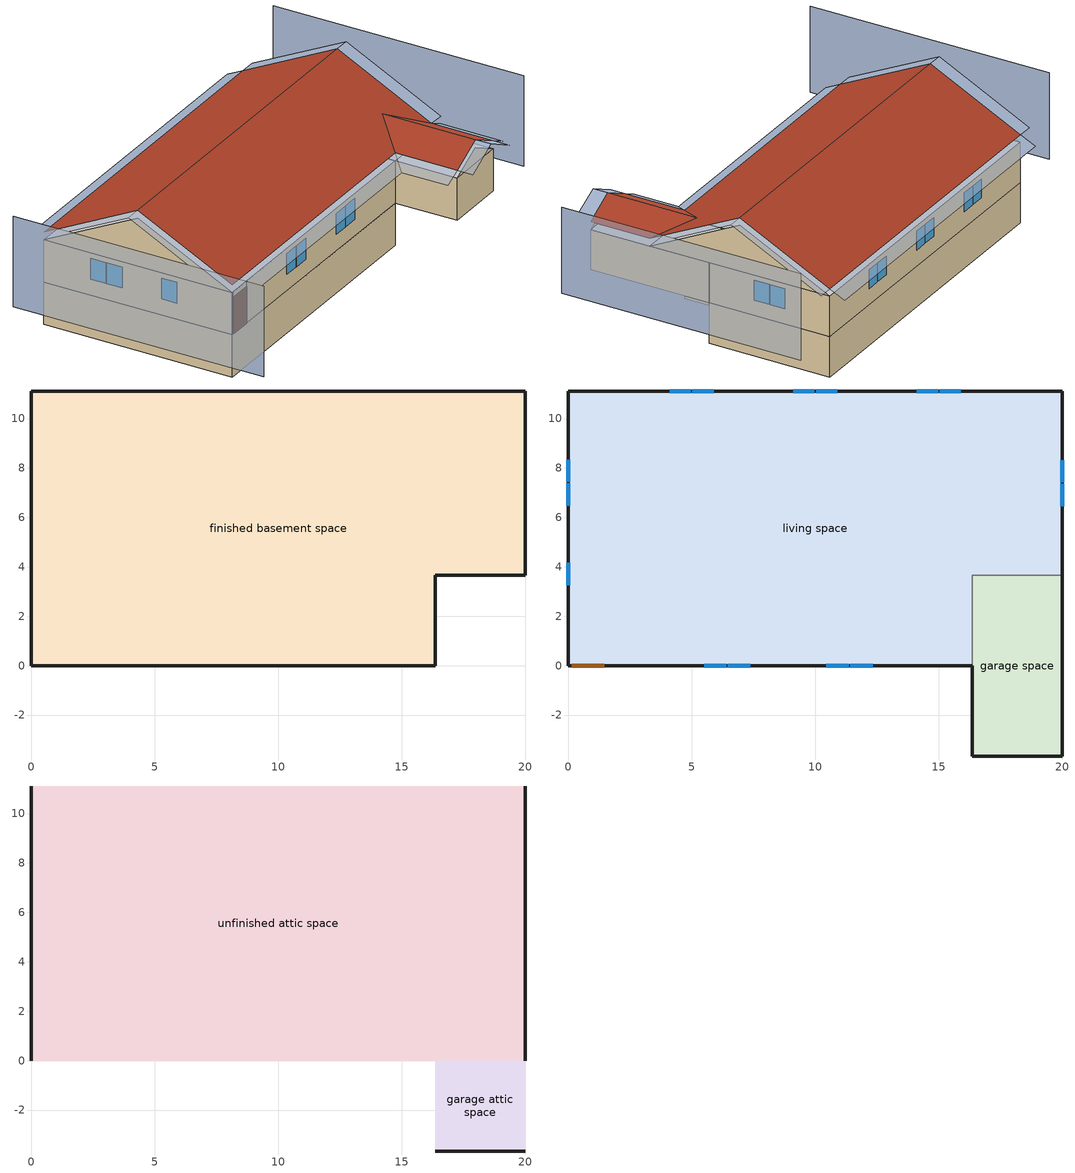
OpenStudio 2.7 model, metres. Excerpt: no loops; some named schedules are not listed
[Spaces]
finished basement space
 floor foundation (FloorFndGrndFinB): 0,0 0,11.12 20.01,11.12 20.01,3.66 16.35,3.66 16.35,0 z-2.44
 wall foundation (WallFndGrndFinB): 0,11.12 0,0 16.35,0 16.35,3.66 20.01,3.66 20.01,11.12 0,11.12 z-2.44:0
garage space
 floor foundation (FloorFndGrndUnfinSlab): 16.35,-3.66 16.35,3.66 20.01,3.66 20.01,-3.66 z0
 wall outside (WallExtUninsUnfin): 16.35,0 16.35,-3.66 20.01,-3.66 20.01,3.66 z0:2.44
 wall to living space (WallIntFinInsUnfin Reversed): 20.01,3.66 16.35,3.66 16.35,0 z0:2.44
living space
 floor to finished basement space (FloorFinUninsFin): 0,0 0,11.12 20.01,11.12 20.01,3.66 16.35,3.66 16.35,0 z0
 wall outside (WallExtInsFin): 20.01,3.66 20.01,11.12 0,11.12 0,0 0.13,0 1.48,0 16.35,0 z0:2.44
 window (WindowConstruction): 5.5,0 6.41,0 / 6.47,0 7.38,0 / 10.46,0 11.36,0 / 11.43,0 12.33,0 z0.92:2.13; 15.89,11.12 15.04,11.12 / 14.98,11.12 14.12,11.12 / 10.89,11.12 10.03,11.12 / 9.97,11.12 9.12,11.12 / 5.89,11.12 5.03,11.12 / 4.97,11.12 4.12,11.12 z0.99:2.13; 0,8.34 0,7.44 / 0,7.38 0,6.48 / 0,4.16 0,3.25 / 20.01,6.45 20.01,7.36 / 20.01,7.42 20.01,8.32 z0.93:2.13
 door (Door): 0.15,0 1.46,0 z0:2.13
unfinished attic space
 floor to garage space (FloorUnfinUninsUnfin): 20.01,3.66 20.01,0 16.35,0 16.35,3.66 z2.44
 floor to living space (FloorFinInsUnfinAttic): 20.01,11.12 20.01,3.66 16.35,3.66 16.35,0 0,0 0,11.12 z2.44
 wall outside (WallExtUninsUnfin): 0,5.56,5.22 0,11.12,2.44 0,0,2.44; 20.01,5.56,5.22 20.01,0,2.44 20.01,11.12,2.44
 roof outside (RoofUnfinInsExt): 0,5.56,5.67 20.01,5.56,5.67 20.01,11.12,2.9 0,11.12,2.9; 0,5.56,5.67 0,0,2.9 16.35,0,2.9 18.18,1.83,3.81 20.01,0,2.9 20.01,5.56,5.67
garage attic space
 floor to garage space (FloorUnfinUninsUnfin): 16.35,-3.66 16.35,0 20.01,0 20.01,-3.66 z2.44
 wall outside (WallExtUninsUnfin): 16.35,-3.66,2.44 20.01,-3.66,2.44 18.18,-3.66,3.35
 roof outside (RoofUnfinInsExt): 16.35,0,2.9 16.35,-3.66,2.9 18.18,-3.66,3.81 18.18,1.83,3.81; 20.01,0,2.9 18.18,1.83,3.81 18.18,-3.66,3.81 20.01,-3.66,2.9
shading: -3.05,11.12 -3.05,-3.66 / 23.06,-3.66 23.06,11.12 z0:5.22; -0.91,11.12,2.9 -0.91,5.56,5.67 0,5.56,5.67 0,11.12,2.9; 20.92,5.56,5.67 20.92,11.12,2.9 20.01,11.12,2.9 20.01,5.56,5.67; 20.01,12.03,2.44 0,12.03,2.44 0,11.12,2.9 20.01,11.12,2.9; -0.91,5.56,5.67 -0.91,0,2.9 0,0,2.9 0,5.56,5.67; 0,-0.91,2.44 16.35,-0.91,2.44 16.35,0,2.9 0,0,2.9; 20.92,0,2.9 20.92,5.56,5.67 20.01,5.56,5.67 20.01,0,2.9; 15.44,0,2.44 15.44,-3.66,2.44 16.35,-3.66,2.9 16.35,0,2.9; 16.35,-4.57,2.9 18.18,-4.57,3.81 18.18,-3.66,3.81 16.35,-3.66,2.9; 20.92,-3.66,2.44 20.92,0,2.44 20.01,0,2.9 20.01,-3.66,2.9; 18.18,-4.57,3.81 20.01,-4.57,2.9 20.01,-3.66,2.9 18.18,-3.66,3.81; 11.52,0 10.31,0 10.31,-0.61 11.52,-0.61 z2.29; 20.01,8.47 20.01,7.26 20.62,7.26 20.62,8.47 z2.29; 3.96,11.12 5.12,11.12 5.12,11.73 3.96,11.73 z2.29; 9.88,11.12 11.04,11.12 11.04,11.73 9.88,11.73 z2.29; 6.56,0 5.35,0 5.35,-0.61 6.56,-0.61 z2.29; 7.53,0 6.32,0 6.32,-0.61 7.53,-0.61 z2.29; 8.97,11.12 10.13,11.12 10.13,11.73 8.97,11.73 z2.29; 12.49,0 11.27,0 11.27,-0.61 12.49,-0.61 z2.29; 14.88,11.12 16.04,11.12 16.04,11.73 14.88,11.73 z2.29; 13.97,11.12 15.13,11.12 15.13,11.73 13.97,11.73 z2.29; 4.88,11.12 6.04,11.12 6.04,11.73 4.88,11.73 z2.29; 0,7.29 0,8.5 -0.61,8.5 -0.61,7.29 z2.29; 0,6.33 0,7.53 -0.61,7.53 -0.61,6.33 z2.29; 0,3.1 0,4.31 -0.61,4.31 -0.61,3.1 z2.29; 20.01,7.51 20.01,6.3 20.62,6.3 20.62,7.51 z2.29
[Site]
Denver Intl Ap_CO_USA: Latitude {deg}=39.83; Longitude {deg}=-104.65; Time Zone {hr}=-7; Elevation {m}=1650; Terrain=Suburbs
[ClimateZones]
Climate Zone Institution Name 2=Building America; Climate Zone Document Year 2=0; Climate Zone Value 2=Cold
[Site:WaterMainsTemperature]
Calculation Method=Correlation; Annual Average Outdoor Air Temperature {C}=10.8753; Maximum Difference In Monthly Average Outdoor Air Temperatures {deltaC}=23.1524
[Site:GroundTemperature:Deep]
10.8753, 10.8753, 10.8753, 10.8753, 10.8753, 10.8753, 10.8753, 10.8753, 10.8753, 10.8753, 10.8753, 10.8753
[Building]
Building 1: North Axis {deg}=270; Standards Number of Stories=2; Standards Number of Above Ground Stories=1; Standards Building Type=singlefamilydetached; Standards Number of Living Units=1
[Material] Roughness=Rough
Name | Thickness {m} | Conductivity {W/m-K} | Density {kg/m3} | Specific Heat {J/kg-K} | Thermal Absorptance | Solar Absorptance | Visible Absorptance
FloorUAAdditionalCeilingIns | 0.12827 | 0.0411113 | 16.02 | 1046.75
FloorUATrussandIns | 0.0889 | 0.0436674 | 50.7834 | 1165.1
Drywall 0.5 in. | 0.0127 | 0.160291 | 801 | 837.4 | 0.9 | 0.5 | 0.1
Asphalt Shingles, Medium | 0.009525 | 0.162714 | 1121.4 | 1465.45 | 0.91 | 0.85 | 0.85
RoofSheathing | 0.01905 | 0.115458 | 512.64 | 1214.23
RoofUARoofIns | 0.18415 | 8.02397 | 37.0049 | 1207.88
FoundationExtVertIns | 0.051816 | 0.029427 | 32.04 | 1214.23
Concrete 8.0 in.; FootingMaterial | 0.2032 | 1.31141 | 2242.8 | 837.4 | 0.9
Concrete 4.0 in. | 0.1016 | 1.31141 | 2242.8 | 837.4 | 0.9
FloorFinStudAndAirFloor | 0.1397 | 0.557395 | 67.691 | 1210.98
Wood Floor | 0.015875 | 0.115458 | 544.68 | 1214.23
Floor Covering | 0.0127 | 0.0433444 | 54.468 | 1339.84 | 0.9 | 0.9
FloorFinStudAndAirFloor 1 | 0.1397 | 0.606274 | 67.691 | 1210.98
Vinyl, Light | 0.009525 | 0.089435 | 177.822 | 1046.75 | 0.9 | 0.3 | 0.3
WallSheathing | 0.0127 | 0.115458 | 512.64 | 1214.23
WallICFInsFormOuter | 0.0508 | 0.0311319 | 68.5656 | 1214.23
WallICFConcrete | 0.1016 | 1.07238 | 2111.31 | 844.354
WallICFConcrete 1 | 0.1016 | 1.07383 | 2111.31 | 844.354
WallStudAndCavity | 0.0889 | 0.393744 | 83.0341 | 1211.67
WallStudAndCavity 1 | 0.0889 | 0.397942 | 83.0341 | 1211.67
res furniture material garage space | 0.1524 | 0.115458 | 640.8 | 1214.23 | 0.9 | 0.6 | 0.1
DoorMaterial | 0.04445 | 0.0612267 | 512.64 | 1214.23
[Construction]
FloorFinInsUnfinAttic: FloorUAAdditionalCeilingIns, FloorUATrussandIns, Drywall 0.5 in.
RoofUnfinInsExt: Asphalt Shingles, Medium, RoofSheathing, RoofUARoofIns
WallFndGrndFinB: Concrete 8.0 in., Drywall 0.5 in.
FloorFndGrndFinB; FloorFndGrndUnfinSlab: Concrete 4.0 in.
FootingConstruction: FootingMaterial
FloorFinUninsFin: Drywall 0.5 in., FloorFinStudAndAirFloor, RoofSheathing, Wood Floor, Floor Covering
FloorUnfinUninsUnfin: FloorFinStudAndAirFloor 1, RoofSheathing
WallExtInsFin: Vinyl, Light, WallSheathing, WallICFInsFormOuter, WallICFConcrete, WallICFInsFormOuter, Drywall 0.5 in.
WallIntFinInsUnfin Reversed: WallICFInsFormOuter, WallICFConcrete 1, WallICFInsFormOuter, WallSheathing
WallExtUninsUnfin: Vinyl, Light, WallSheathing, WallStudAndCavity
WallIntFinUninsFin: WallStudAndCavity 1, Drywall 0.5 in.
res furniture construction garage space; res furniture construction finished basement space; res furniture construction living space: res furniture material garage space
WindowConstruction: WindowMaterial
Door: DoorMaterial
[WindowMaterial:Shade]
CoolingShade: Solar Transmittance=0.999; Solar Reflectance=0.00099; Visible Transmittance=0.999; Visible Reflectance=0.00099; Thermal Hemispherical Emissivity=1e-005; Thermal Transmittance=0.999; Thickness {m}=0.0001; Conductivity {W/m-K}=10000; Shade to Glass Distance {m}=0.001; Top Opening Multiplier=0; Bottom Opening Multiplier=0; Left-Side Opening Multiplier=0; Right-Side Opening Multiplier=0; Airflow Permeability=0
[WindowMaterial:SimpleGlazingSystem]
WindowMaterial: U-Factor {W/m2-K}=2.10086; Solar Heat Gain Coefficient=0.21
[ThermalZone] Use Ideal Air Loads=No
Name | Thermostat
living zone | living zone temperature setpoint
garage zone; unfinished attic zone
finished basement zone | finished basement zone temperature setpoint
[Sizing:Zone] Zone Cooling Design Supply Air Temperature Input Method=SupplyAirTemperature; Zone Cooling Design Supply Air Temperature {C}=14; Zone Cooling Design Supply Air Temperature Difference {deltaC}=11.11; Zone Heating Design Supply Air Temperature Input Method=SupplyAirTemperature; Zone Heating Design Supply Air Temperature {C}=40; Zone Heating Design Supply Air Temperature Difference {deltaC}=11.11; Zone Cooling Design Supply Air Humidity Ratio {kg-H2O/kg-air}=0.0085; Zone Heating Design Supply Air Humidity Ratio {kg-H2O/kg-air}=0.008; Cooling Design Air Flow Method=DesignDay; Heating Design Air Flow Method=DesignDay; Account for Dedicated Outdoor Air System=No; Dedicated Outdoor Air System Control Strategy=NeutralSupplyAir; Dedicated Outdoor Air Low Setpoint Temperature for Design {C}=autosize; Dedicated Outdoor Air High Setpoint Temperature for Design {C}=autosize
garage zone; unfinished attic zone
[Space]
Name | Space Type | Thermal Zone | Building Unit
garage space | Space Type 1 | garage zone
living space | Space Type 2 | living zone | unit 1
unfinished attic space; garage attic space | Space Type 3 | unfinished attic zone
finished basement space | Space Type 4 | finished basement zone | unit 1
[SpaceType]
Name | Standards Space Type
Space Type 1 | garage
Space Type 2 | living
Space Type 3 | unfinished attic
Space Type 4 | finished basement
[BuildingUnit]
unit 1: Building Unit Type=Residential
[People:Definition] Number of People Calculation Method=People; Number of People {people}=1.615; Fraction Radiant=0.319734; Sensible Heat Fraction=0.573; Carbon Dioxide Generation Rate {m3/s-W}=0; Enable ASHRAE 55 Comfort Warnings=No; Mean Radiant Temperature Calculation Type=ZoneAveraged
res occupants|living space; res occupants|finished basement space
[People] Number of People Schedule=res occupants schedule; Activity Level Schedule=Schedule Ruleset 1; Multiplier=1
Name | People Definition | Space or SpaceType
res occupants|living space | res occupants|living space | living space
res occupants|finished basement space | res occupants|finished basement space | finished basement space
[Foundation:Kiva] Wall Height Above Grade {m}=0.2032; Wall Depth Below Slab {m}=0.2032
Name | Exterior Vertical Insulation Material | Exterior Vertical Insulation Depth {m} | Footing Wall Construction
Foundation Kiva 1 | FoundationExtVertIns | 2.4384
Foundation Kiva 2 |  |  | FootingConstruction
[Foundation:Kiva:Settings]
Soil Conductivity {W/m-K}=1.731; Soil Density {kg/m3}=1842.3; Soil Specific Heat {J/kg-K}=418.7; Ground Solar Absorptivity=0.9; Ground Thermal Absorptivity=0.9; Ground Surface Roughness {m}=0.03; Far-Field Width {m}=40; Deep-Ground Boundary Condition=ZeroFlux; Deep-Ground Depth {m}=40; Minimum Cell Dimension {m}=0.02; Maximum Cell Growth Coefficient=1.5; Simulation Timestep=Hourly
[SurfaceProperty:ExposedFoundationPerimeter] Exposed Perimeter Calculation Method=TotalExposedPerimeter
Name | Total Exposed Perimeter {m}
Surface 20 | 54.9333
Surface 1 | 14.6304
[InternalMass:Definition] Design Level Calculation Method=SurfaceArea
Name | Construction | Surface Area {m2}
finished basement space Partition; living space Partition | WallIntFinUninsFin | 209.032
res furniture mass garage space | res furniture construction garage space | 2.67561
res furniture mass finished basement space | res furniture construction finished basement space | 83.6127
res furniture mass living space | res furniture construction living space | 83.6127
[InternalMass] Multiplier=1
Name | Internal Mass Definition | Space or SpaceType
finished basement space Partition | finished basement space Partition | finished basement space
living space Partition | living space Partition | living space
res furniture mass garage space | res furniture mass garage space | garage space
res furniture mass finished basement space | res furniture mass finished basement space | finished basement space
res furniture mass living space | res furniture mass living space | living space
[ShadingControl]
WindowShadingControl: Shading Type=InteriorShade; Shading Device Material=CoolingShade; Shading Control Type=OnIfScheduleAllows; Schedule=Window shading schedule; Shading Control Is Scheduled=Yes
[AvailabilityManager:DifferentialThermostat]
res solar hot water useful energy: Temperature Difference On Limit {deltaC}=0; Temperature Difference Off Limit {deltaC}=0
[Coil:Heating:DX:MultiSpeed:StageData] Rated Supply Air Fan Power Per Volume Flow Rate {W/(m3/s)}=773.3; Rated Waste Heat Fraction of Power Input=0.2; Waste Heat Function of Temperature Curve=ConstantBiquadratic
Name | Gross Rated Heating Capacity {W} | Gross Rated Heating COP {W/W} | Rated Air Flow Rate {m3/s} | Heating Capacity Function of Temperature Curve | Heating Capacity Function of Flow Fraction Curve | Energy Input Ratio Function of Temperature Curve | Energy Input Ratio Function of Flow Fraction Curve | Part Load Fraction Correlation Curve
 | 7303.33 | 4.20141 | 0.544488 | HP_Heat-Cap-fT2 | HP_Heat-CAP-fFF2 | HP_Heat-EIR-fT2 | HP_Heat-EIR-fFF2 | HP_Heat-PLF-fPLR2
 | 10955 | 3.36842 | 0.653385 | HP_Heat-Cap-fT4 | HP_Heat-CAP-fFF4 | HP_Heat-EIR-fT4 | HP_Heat-EIR-fFF4 | HP_Heat-PLF-fPLR4
 | 14606.7 | 3.08351 | 0.762283 | HP_Heat-Cap-fT6 | HP_Heat-CAP-fFF6 | HP_Heat-EIR-fT6 | HP_Heat-EIR-fFF6 | HP_Heat-PLF-fPLR6
 | 21910 | 2.79255 | 0.980078 | HP_Heat-Cap-fT10 | HP_Heat-CAP-fFF10 | HP_Heat-EIR-fT10 | HP_Heat-EIR-fFF10 | HP_Heat-PLF-fPLR10
[ThermostatSetpoint:DualSetpoint] Heating Setpoint Temperature Schedule=res heating setpoint; Cooling Setpoint Temperature Schedule=res cooling setpoint
finished basement zone temperature setpoint; living zone temperature setpoint
[ElectricEquipment:Definition] Design Level Calculation Method=EquipmentLevel
Name | Design Level {W} | Fraction Latent | Fraction Radiant | Fraction Lost
res refrig | 65.0889 | 0 | 0 | 0
res range electric | 41.8839 | 0.3 | 0.24 | 0.3
res misc plug loads|living space; res misc plug loads|finished basement space | 281.54 | 0.021 | 0.558 | 0.049
res infil_1 house fan; res infil_1 range fan; res infil_1 bath fan | 0 | 0 | 0 | 1
[ElectricEquipment]
Name | Electric Equipment Definition | Space or SpaceType | Schedule
res refrig | res refrig | living space | res refrig schedule
res range electric | res range electric | living space | res range gas|false schedule
res misc plug loads|living space | res misc plug loads|living space | living space | res misc plug loads schedule
res misc plug loads|finished basement space | res misc plug loads|finished basement space | finished basement space | res misc plug loads schedule
res infil_1 house fan | res infil_1 house fan | living space | Always On Discrete
res infil_1 range fan | res infil_1 range fan | living space | Always On Discrete
res infil_1 bath fan | res infil_1 bath fan | living space | Always On Discrete
[OtherEquipment:Definition]
res range gas: Design Level Calculation Method=EquipmentLevel; Design Level {W}=438.989; Fraction Latent=0.2; Fraction Radiant=0.18; Fraction Lost=0.5
[OtherEquipment]
res range gas: Other Equipment Definition=res range gas; Space or SpaceType=living space; Schedule=res range gas|false schedule; Fuel Type=NaturalGas
[Lights:Definition] Design Level Calculation Method=LightingLevel; Fraction Radiant=0.6; Fraction Visible=0.2; Return Air Fraction=0
Name | Lighting Level {W}
res lighting living space; res lighting finished basement space | 417.674
res lighting garage space | 9.35059
[Lights] Schedule=res lighting schedule; Fraction Replaceable=1
Name | Lights Definition | Space or SpaceType
res lighting living space | res lighting living space | living space
res lighting finished basement space | res lighting finished basement space | finished basement space
res lighting garage space | res lighting garage space | garage space
[Exterior:Lights:Definition]
res lighting exterior: Design Level {W}=196.561
[Exterior:Lights]
res lighting exterior: Exterior Lights Definition=res lighting exterior; Schedule=res lighting schedule
[SpaceInfiltration:EffectiveLeakageArea] Schedule=Always On Discrete
Name | Space or SpaceType | Effective Air Leakage Area {cm2} | Stack Coefficient | Wind Coefficient
res infil|garage space | garage space | 90.5149 | 0.000129067 | 4.38083e-05
res infil|unfinished attic space | unfinished attic space | 7851.74 | 0.000224897 | 2.81542e-05
res infil|garage attic space | garage attic space | 7851.74 | 0.000224897 | 2.81542e-05
[EnergyManagementSystem:Sensor]
Name | Output Variable or Output Meter | Output Variable or Output Meter Index Key
res_nv_pb_s | Site Outdoor Air Barometric Pressure
res_af_vw_s | Site Wind Speed
res_nv_wt_s | Site Outdoor Air Humidity Ratio
res_nv_1_nva_s | Schedule Value | res nv_1 avail schedule
res_nv_1_sp_s | Schedule Value | res nv_1 temp schedule
res_infil_1_range_sch_s | Schedule Value | res mv_1 range exhaust schedule
res_infil_1_bath_sch_s | Schedule Value | res mv_1 bath exhaust schedule
res_infil_1_wh_sch_s | Schedule Value | Always On Discrete
[SpaceInfiltration:DesignFlowRate] Space or SpaceType=living space; Schedule=Always On Discrete; Design Flow Rate Calculation Method=Flow/Space; Design Flow Rate {m3/s}=0
res nv_1 flow; res infil_1 flow
[EnergyManagementSystem:Actuator]
Name | Actuated Component | Actuated Component Type | Actuated Component Control Type
res_nv_1_flow_act | res nv_1 flow | Zone Infiltration | Air Exchange Flow Rate
res_infil_1_house_fan_act | res infil_1 house fan | ElectricEquipment | Electric Power Level
res_infil_1_range_fan_act | res infil_1 range fan | ElectricEquipment | Electric Power Level
res_infil_1_bath_fan_act | res infil_1 bath fan | ElectricEquipment | Electric Power Level
res_infil_1_flow_act | res infil_1 flow | Zone Infiltration | Air Exchange Flow Rate
[EnergyManagementSystem:Program]
res_nv_1_program: Set Tdiff = res_af_1_tin_s-res_af_1_tt_s; Set dT = (@Abs Tdiff); Set pt = (@RhFnTdbWPb res_af_1_tt_s res_nv_wt_s res_nv_pb_s); Set NVA = 6208.022910327987; Set Cs = 8.963020389461627e-05; Set Cw = 6.158219665777789e-05; Set MNV = 2.831684659200018; Set MHR = 0.0115; Set MRH = 0.7; Set temp1 = (res_nv_1_nva_s*NVA); Set SGNV = temp1*((((Cs*dT)+(Cw*(res_af_vw_s^2)))^0.5)/1000); If (res_nv_wt_s<MHR) && (pt<MRH) && (res_af_1_tin_s>res_nv_1_sp_s); Set temp2 = (res_af_1_tin_s-res_nv_1_sp_s); Set NVadj1 = temp2/(res_af_1_tin_s-res_af_1_tt_s); Set NVadj2 = (@Min NVadj1 1); Set NVadj3 = (@Max NVadj2 0); Set NVadj = SGNV*NVadj3; Set res_nv_1_flow_act = (@Min NVadj MNV); Else; Set res_nv_1_flow_act = 0; EndIf
res_infil_1_program: Set p_m = 0.14; Set p_s = 0.22; Set s_m = 270; Set s_s = 370; Set z_m = 9.99744; Set z_s = 2.4384; Set f_t = (((s_m/z_m)^p_m)*((z_s/s_s)^p_s)); Set Tdiff = res_af_1_tin_s-res_af_1_tt_s; Set dT = @Abs Tdiff; Set c = 0.0784; Set Cs = 0.0471; Set Cw = 0.1406; Set n = 0.67; Set sft = (f_t*0.5); Set temp1 = ((c*Cw)*((sft*res_af_vw_s)^(2*n)))^2; Set Qn = (((c*Cs*(dT^n))^2)+temp1)^0.5; Set Tdiff = res_af_1_tin_s-res_af_1_tt_s; Set dT = @Abs Tdiff; Set QWHV = res_infil_1_wh_sch_s*0.0389; Set Qrange = res_infil_1_range_sch_s*0.0472; Set Qdryer = 0.0; Set Qbath = res_infil_1_bath_sch_s*0.0708; Set QhpwhOut = 0; Set QhpwhIn = 0; Set QductsOut = 0; Set QductsIn = 0; Set Qout = QWHV+Qrange+Qbath+Qdryer+QhpwhOut+QductsOut; Set Qin = QhpwhIn+QductsIn; Set Qu = (@Abs (Qout-Qin)); Set Qb = (@Min Qout Qin); Set faneff_wh = 0.9438948864000002; Set res_infil_1_house_fan_act = (QWHV*300)/faneff_wh*1; Set faneff_sp = 0.4719474432000001; Set res_infil_1_range_fan_act = (Qrange*300)/faneff_sp; Set res_infil_1_bath_fan_act = (Qbath*300)/faneff_sp; Set Q_acctd_for_elsewhere = QhpwhOut+QhpwhIn+QductsOut+QductsIn; Set res_infil_1_flow_act = (((Qu^2)+(Qn^2))^0.5)-Q_acctd_for_elsewhere; Set res_infil_1_flow_act = (@Max res_infil_1_flow_act 0)
[EnergyManagementSystem:ProgramCallingManager]
res af_1 program calling manager: BeginTimestepBeforePredictor; res_infil_1_program; res_nv_1_program
[Schedule:Ruleset]
Name | Default Day Schedule | Summer Design Day Schedule | Winter Design Day Schedule
res occupants schedule | Schedule Day 3 | res occupants schedule summer design | res occupants schedule winter design
Schedule Ruleset 1 | Schedule Day 4
Window shading schedule | Schedule Day 5
res heating setpoint | Schedule Day 8 | res heating setpoint summer design | res heating setpoint winter design
res cooling setpoint | Schedule Day 9 | res cooling setpoint summer design | res cooling setpoint winter design
res refrig schedule | Schedule Day 10 | res refrig schedule summer design | res refrig schedule winter design
res range gas|false schedule | Schedule Day 13 | res range gas|false schedule summer design | res range gas|false schedule winter design
res lighting schedule | Schedule Day 16 | res lighting schedule summer design | res lighting schedule winter design
res misc plug loads schedule | Schedule Day 19 | res misc plug loads schedule summer design | res misc plug loads schedule winter design
res nv_1 temp schedule | Schedule Day 20
res nv_1 avail schedule | Schedule Day 21
res mv_1 range exhaust schedule | Schedule Day 24 | res mv_1 range exhaust schedule summer design | res mv_1 range exhaust schedule winter design
res mv_1 bath exhaust schedule | Schedule Day 25 | res mv_1 bath exhaust schedule summer design | res mv_1 bath exhaust schedule winter design
[Schedule:Day]
Schedule Day 3; res occupants schedule winter design; Schedule Day 5; Window shading schedule allday1; Window shading schedule allday2; Window shading schedule allday3; Window shading schedule allday4; Window shading schedule allday11; Window shading schedule allday12; Schedule Day 8; Schedule Day 9; Schedule Day 10; res refrig schedule winter design; Schedule Day 13; res range gas|false schedule winter design; Schedule Day 16; res lighting schedule winter design; Schedule Day 19; res misc plug loads schedule winter design; Schedule Day 21: 24, 0, 0
res occupants schedule allday1; res occupants schedule allday2; res occupants schedule allday3; res occupants schedule allday4; res occupants schedule allday5; res occupants schedule allday6; res occupants schedule allday7; res occupants schedule allday8; res occupants schedule allday9; res occupants schedule allday10; res occupants schedule allday11; res occupants schedule allday12: 7, 0, 1, 8, 0, 0.88, 9, 0, 0.41, 16, 0, 0.24, 17, 0, 0.29, 18, 0, 0.55, 21, 0, 0.9, 24, 0, 1
res occupants schedule summer design; Window shading schedule allday5; Window shading schedule allday6; Window shading schedule allday7; Window shading schedule allday8; Window shading schedule allday9; Window shading schedule allday10; res refrig schedule summer design; res range gas|false schedule summer design; res lighting schedule summer design; res misc plug loads schedule summer design: 24, 0, 1
Schedule Day 4: 24, 0, 112.539
res heating setpoint allday1; res heating setpoint allday2; res heating setpoint allday3; res heating setpoint allday4; res heating setpoint allday5; res heating setpoint allday6; res heating setpoint allday7; res heating setpoint allday8; res heating setpoint allday9; res heating setpoint allday10; res heating setpoint allday11; res heating setpoint allday12: 24, 0, 21.6667
res heating setpoint winter design; res cooling setpoint winter design: 24, 0, 21.1111
res heating setpoint summer design; res cooling setpoint summer design: 24, 0, 23.8889
res cooling setpoint allday1; res cooling setpoint allday2; res cooling setpoint allday3; res cooling setpoint allday4; res cooling setpoint allday5; res cooling setpoint allday6; res cooling setpoint allday7; res cooling setpoint allday8; res cooling setpoint allday9; res cooling setpoint allday10; res cooling setpoint allday11; res cooling setpoint allday12: 24, 0, 24.4444
res refrig schedule allday1; res refrig schedule allday12: 1, 0, 0.610949, 2, 0, 0.595675, 3, 0, 0.580401, 4, 0, 0.565128, 6, 0, 0.549854, 7, 0, 0.580401, 8, 0, 0.610949, 10, 0, 0.626223, 12, 0, 0.610949, 15, 0, 0.641496, 16, 0, 0.626223, 17, 0, 0.672044, 18, 0, 0.733139, 19, 0, 0.763686, 20, 0, 0.733139, 21, 0, 0.717865, 22, 0, 0.702591, 23, 0, 0.672044, 24, 0, 0.626223
res refrig schedule allday2: 1, 0, 0.609489, 2, 0, 0.594252, 3, 0, 0.579015, 4, 0, 0.563777, 6, 0, 0.54854, 7, 0, 0.579015, 8, 0, 0.609489, 10, 0, 0.624726, 12, 0, 0.609489, 15, 0, 0.639964, 16, 0, 0.624726, 17, 0, 0.670438, 18, 0, 0.731387, 19, 0, 0.761861, 20, 0, 0.731387, 21, 0, 0.71615, 22, 0, 0.700912, 23, 0, 0.670438, 24, 0, 0.624726
res refrig schedule allday3; res refrig schedule allday4; res refrig schedule allday5: 1, 0, 0.791241, 2, 0, 0.77146, 3, 0, 0.751679, 4, 0, 0.731898, 6, 0, 0.712117, 7, 0, 0.751679, 8, 0, 0.791241, 10, 0, 0.811022, 12, 0, 0.791241, 15, 0, 0.830803, 16, 0, 0.811022, 17, 0, 0.870365, 18, 0, 0.949489, 19, 0, 0.989051, 20, 0, 0.949489, 21, 0, 0.929708, 22, 0, 0.909927, 23, 0, 0.870365, 24, 0, 0.811022
res refrig schedule allday6; res refrig schedule allday7; res refrig schedule allday8; res refrig schedule allday9: 1, 0, 0.8, 2, 0, 0.78, 3, 0, 0.76, 4, 0, 0.74, 6, 0, 0.72, 7, 0, 0.76, 8, 0, 0.8, 10, 0, 0.82, 12, 0, 0.8, 15, 0, 0.84, 16, 0, 0.82, 17, 0, 0.88, 18, 0, 0.96, 19, 0, 1, 20, 0, 0.96, 21, 0, 0.94, 22, 0, 0.92, 23, 0, 0.88, 24, 0, 0.82
res refrig schedule allday10: 1, 0, 0.679562, 2, 0, 0.662573, 3, 0, 0.645584, 4, 0, 0.628595, 6, 0, 0.611606, 7, 0, 0.645584, 8, 0, 0.679562, 10, 0, 0.696551, 12, 0, 0.679562, 15, 0, 0.71354, 16, 0, 0.696551, 17, 0, 0.747518, 18, 0, 0.815474, 19, 0, 0.849453, 20, 0, 0.815474, 21, 0, 0.798485, 22, 0, 0.781496, 23, 0, 0.747518, 24, 0, 0.696551
res refrig schedule allday11: 1, 0, 0.675182, 2, 0, 0.658303, 3, 0, 0.641423, 4, 0, 0.624544, 6, 0, 0.607664, 7, 0, 0.641423, 8, 0, 0.675182, 10, 0, 0.692062, 12, 0, 0.675182, 15, 0, 0.708942, 16, 0, 0.692062, 17, 0, 0.742701, 18, 0, 0.810219, 19, 0, 0.843978, 20, 0, 0.810219, 21, 0, 0.793339, 22, 0, 0.77646, 23, 0, 0.742701, 24, 0, 0.692062
res range gas|false schedule allday1; res range gas|false schedule allday2; res range gas|false schedule allday12: 2, 0, 0.0466667, 4, 0, 0.0266667, 5, 0, 0.0466667, 6, 0, 0.0733333, 7, 0, 0.166667, 8, 0, 0.28, 9, 0, 0.306667, 10, 0, 0.32, 11, 0, 0.28, 12, 0, 0.333333, 13, 0, 0.38, 14, 0, 0.306667, 15, 0, 0.38, 16, 0, 0.293333, 17, 0, 0.613333, 18, 0, 1, 19, 0, 0.78, 20, 0, 0.4, 21, 0, 0.233333, 22, 0, 0.166667, 23, 0, 0.106667, 24, 0, 0.0733333
res range gas|false schedule allday3; res range gas|false schedule allday5: 2, 0, 0.0421574, 4, 0, 0.0240899, 5, 0, 0.0421574, 6, 0, 0.0662473, 7, 0, 0.150562, 8, 0, 0.252944, 9, 0, 0.277034, 10, 0, 0.289079, 11, 0, 0.252944, 12, 0, 0.301124, 13, 0, 0.343282, 14, 0, 0.277034, 15, 0, 0.343282, 16, 0, 0.264989, 17, 0, 0.554069, 18, 0, 0.903373, 19, 0, 0.704631, 20, 0, 0.361349, 21, 0, 0.210787, 22, 0, 0.150562, 23, 0, 0.0963598, 24, 0, 0.0662473
res range gas|false schedule allday4: 2, 0, 0.0419872, 4, 0, 0.0239927, 5, 0, 0.0419872, 6, 0, 0.0659799, 7, 0, 0.149954, 8, 0, 0.251923, 9, 0, 0.275916, 10, 0, 0.287912, 11, 0, 0.251923, 12, 0, 0.299909, 13, 0, 0.341896, 14, 0, 0.275916, 15, 0, 0.341896, 16, 0, 0.26392, 17, 0, 0.551832, 18, 0, 0.899727, 19, 0, 0.701787, 20, 0, 0.359891, 21, 0, 0.209936, 22, 0, 0.149954, 23, 0, 0.0959708, 24, 0, 0.0659799
res range gas|false schedule allday6; res range gas|false schedule allday9: 2, 0, 0.0378608, 4, 0, 0.0216348, 5, 0, 0.0378608, 6, 0, 0.0594956, 7, 0, 0.135217, 8, 0, 0.227165, 9, 0, 0.2488, 10, 0, 0.259617, 11, 0, 0.227165, 12, 0, 0.270435, 13, 0, 0.308295, 14, 0, 0.2488, 15, 0, 0.308295, 16, 0, 0.237982, 17, 0, 0.4976, 18, 0, 0.811304, 19, 0, 0.632817, 20, 0, 0.324521, 21, 0, 0.189304, 22, 0, 0.135217, 23, 0, 0.086539, 24, 0, 0.0594956
res range gas|false schedule allday7; res range gas|false schedule allday8: 2, 0, 0.0381161, 4, 0, 0.0217806, 5, 0, 0.0381161, 6, 0, 0.0598967, 7, 0, 0.136129, 8, 0, 0.228696, 9, 0, 0.250477, 10, 0, 0.261367, 11, 0, 0.228696, 12, 0, 0.272258, 13, 0, 0.310374, 14, 0, 0.250477, 15, 0, 0.310374, 16, 0, 0.239587, 17, 0, 0.500954, 18, 0, 0.816773, 19, 0, 0.637083, 20, 0, 0.326709, 21, 0, 0.19058, 22, 0, 0.136129, 23, 0, 0.0871225, 24, 0, 0.0598967
res range gas|false schedule allday10; res range gas|false schedule allday11: 2, 0, 0.0461562, 4, 0, 0.026375, 5, 0, 0.0461562, 6, 0, 0.0725311, 7, 0, 0.164844, 8, 0, 0.276937, 9, 0, 0.303312, 10, 0, 0.3165, 11, 0, 0.276937, 12, 0, 0.329687, 13, 0, 0.375843, 14, 0, 0.303312, 15, 0, 0.375843, 16, 0, 0.290125, 17, 0, 0.606624, 18, 0, 0.989061, 19, 0, 0.771468, 20, 0, 0.395624, 21, 0, 0.230781, 22, 0, 0.164844, 23, 0, 0.1055, 24, 0, 0.0725311
res lighting schedule allday1: 1, 0, 0.123751, 2, 0, 0.0742506, 4, 0, 0.0495004, 5, 0, 0.0550333, 6, 0, 0.151005, 7, 0, 0.354518, 8, 0, 0.448634, 9, 0, 0.476771, 10, 0, 0.490088, 11, 0, 0.476763, 12, 0, 0.458301, 13, 0, 0.444976, 14, 0, 0.441055, 15, 0, 0.447927, 16, 0, 0.48986, 17, 0, 0.601585, 18, 0, 0.797807, 19, 0, 0.978646, 20, 0, 0.990805, 21, 0, 0.822578, 22, 0, 0.620621, 23, 0, 0.536431, 24, 0, 0.249225
res lighting schedule allday2: 1, 0, 0.123751, 2, 0, 0.0742506, 4, 0, 0.0495004, 5, 0, 0.0547503, 6, 0, 0.149594, 7, 0, 0.351204, 8, 0, 0.44444, 9, 0, 0.470027, 10, 0, 0.480931, 11, 0, 0.467731, 12, 0, 0.449442, 13, 0, 0.436241, 14, 0, 0.432357, 15, 0, 0.435458, 16, 0, 0.457541, 17, 0, 0.526174, 18, 0, 0.674382, 19, 0, 0.867815, 20, 0, 0.979613, 21, 0, 0.912905, 22, 0, 0.727145, 23, 0, 0.638088, 24, 0, 0.249225
res lighting schedule allday3: 1, 0, 0.123751, 2, 0, 0.0742506, 4, 0, 0.0495004, 5, 0, 0.0539769, 6, 0, 0.145737, 7, 0, 0.342151, 8, 0, 0.432984, 9, 0, 0.451822, 10, 0, 0.456356, 11, 0, 0.443495, 12, 0, 0.425678, 13, 0, 0.412817, 14, 0, 0.409033, 15, 0, 0.410444, 16, 0, 0.422423, 17, 0, 0.463778, 18, 0, 0.567207, 19, 0, 0.736351, 20, 0, 0.89541, 21, 0, 0.928337, 22, 0, 0.807462, 23, 0, 0.499769, 24, 0, 0.249225
res lighting schedule allday4: 1, 0, 0.123751, 2, 0, 0.0742506, 4, 0, 0.0495004, 5, 0, 0.0529206, 6, 0, 0.14047, 7, 0, 0.329784, 8, 0, 0.417334, 9, 0, 0.427474, 10, 0, 0.423826, 11, 0, 0.411431, 12, 0, 0.394257, 13, 0, 0.381861, 14, 0, 0.378214, 15, 0, 0.377995, 16, 0, 0.379305, 17, 0, 0.386076, 18, 0, 0.412203, 19, 0, 0.483741, 20, 0, 0.618803, 21, 0, 0.782651, 22, 0, 0.880006, 23, 0, 0.59731, 24, 0, 0.249225
res lighting schedule allday5: 1, 0, 0.123751, 2, 0, 0.0742506, 4, 0, 0.0495004, 5, 0, 0.0518642, 6, 0, 0.135202, 7, 0, 0.317417, 8, 0, 0.401684, 9, 0, 0.403727, 10, 0, 0.392499, 11, 0, 0.380568, 12, 0, 0.364039, 13, 0, 0.352108, 14, 0, 0.348597, 15, 0, 0.348344, 16, 0, 0.349185, 17, 0, 0.353494, 18, 0, 0.37052, 19, 0, 0.419884, 20, 0, 0.522801, 21, 0, 0.670504, 22, 0, 0.799058, 23, 0, 0.582332, 24, 0, 0.249225
res lighting schedule allday6: 1, 0, 0.123751, 2, 0, 0.0742506, 4, 0, 0.0495004, 5, 0, 0.0510908, 6, 0, 0.131346, 7, 0, 0.308364, 8, 0, 0.390227, 9, 0, 0.386724, 10, 0, 0.370329, 11, 0, 0.358738, 12, 0, 0.34268, 13, 0, 0.33109, 14, 0, 0.327679, 15, 0, 0.327431, 16, 0, 0.328169, 17, 0, 0.3317, 18, 0, 0.345176, 19, 0, 0.384002, 20, 0, 0.467137, 21, 0, 0.595227, 22, 0, 0.726082, 23, 0, 0.557461, 24, 0, 0.249225
res lighting schedule allday7: 1, 0, 0.123751, 2, 0, 0.0742506, 4, 0, 0.0495004, 5, 0, 0.0508078, 6, 0, 0.129935, 7, 0, 0.30505, 8, 0, 0.386033, 9, 0, 0.380581, 10, 0, 0.362375, 11, 0, 0.350909, 12, 0, 0.335023, 13, 0, 0.323557, 14, 0, 0.320183, 15, 0, 0.319942, 16, 0, 0.320696, 17, 0, 0.324296, 18, 0, 0.337983, 19, 0, 0.377272, 20, 0, 0.461059, 21, 0, 0.589559, 22, 0, 0.71999, 23, 0, 0.553959, 24, 0, 0.249225
res lighting schedule allday8: 1, 0, 0.123751, 2, 0, 0.0742506, 4, 0, 0.0495004, 5, 0, 0.0510908, 6, 0, 0.131346, 7, 0, 0.308364, 8, 0, 0.390227, 9, 0, 0.386724, 10, 0, 0.370329, 11, 0, 0.358738, 12, 0, 0.34268, 13, 0, 0.33109, 14, 0, 0.327679, 15, 0, 0.327463, 16, 0, 0.328508, 17, 0, 0.333671, 18, 0, 0.353343, 19, 0, 0.408235, 20, 0, 0.517996, 21, 0, 0.667796, 22, 0, 0.788015, 23, 0, 0.571055, 24, 0, 0.249225
res lighting schedule allday9: 1, 0, 0.123751, 2, 0, 0.0742506, 4, 0, 0.0495004, 5, 0, 0.0518642, 6, 0, 0.135202, 7, 0, 0.317417, 8, 0, 0.401684, 9, 0, 0.403727, 10, 0, 0.392499, 11, 0, 0.380568, 12, 0, 0.364039, 13, 0, 0.352108, 14, 0, 0.348597, 15, 0, 0.34858, 16, 0, 0.351275, 17, 0, 0.363405, 18, 0, 0.404274, 19, 0, 0.501103, 20, 0, 0.656115, 21, 0, 0.806081, 22, 0, 0.850995, 23, 0, 0.561051, 24, 0, 0.249225
res lighting schedule allday10: 1, 0, 0.123751, 2, 0, 0.0742506, 4, 0, 0.0495004, 5, 0, 0.0529206, 6, 0, 0.14047, 7, 0, 0.329784, 8, 0, 0.417334, 9, 0, 0.427474, 10, 0, 0.423826, 11, 0, 0.411431, 12, 0, 0.394257, 13, 0, 0.381861, 14, 0, 0.378214, 15, 0, 0.378919, 16, 0, 0.386741, 17, 0, 0.41682, 18, 0, 0.500557, 19, 0, 0.655466, 20, 0, 0.829225, 21, 0, 0.905334, 22, 0, 0.820928, 23, 0, 0.509707, 24, 0, 0.249225
res lighting schedule allday11: 1, 0, 0.123751, 2, 0, 0.0742506, 4, 0, 0.0495004, 5, 0, 0.0539769, 6, 0, 0.145737, 7, 0, 0.342151, 8, 0, 0.432984, 9, 0, 0.451822, 10, 0, 0.456356, 11, 0, 0.443495, 12, 0, 0.425678, 13, 0, 0.412817, 14, 0, 0.409033, 15, 0, 0.421324, 16, 0, 0.481818, 17, 0, 0.61218, 18, 0, 0.804217, 19, 0, 0.945912, 20, 0, 0.918658, 21, 0, 0.747013, 22, 0, 0.56552, 23, 0, 0.493046, 24, 0, 0.249225
res lighting schedule allday12: 1, 0, 0.123751, 2, 0, 0.0742506, 4, 0, 0.0495004, 5, 0, 0.0547503, 6, 0, 0.149594, 7, 0, 0.351204, 8, 0, 0.44444, 9, 0, 0.470027, 10, 0, 0.480931, 11, 0, 0.467731, 12, 0, 0.449442, 13, 0, 0.436241, 14, 0, 0.432357, 15, 0, 0.445561, 16, 0, 0.513103, 17, 0, 0.660674, 18, 0, 0.869445, 19, 0, 1, 20, 0, 0.932675, 21, 0, 0.731582, 22, 0, 0.553643, 23, 0, 0.488328, 24, 0, 0.249225
res misc plug loads schedule allday1; res misc plug loads schedule allday12: 1, 0, 0.655649, 2, 0, 0.618183, 3, 0, 0.599451, 4, 0, 0.580718, 5, 0, 0.599451, 6, 0, 0.618183, 7, 0, 0.693115, 8, 0, 0.786779, 11, 0, 0.805512, 12, 0, 0.824245, 14, 0, 0.842977, 15, 0, 0.824245, 16, 0, 0.86171, 17, 0, 0.899176, 18, 0, 0.974107, 19, 0, 0.99284, 20, 0, 0.936642, 21, 0, 0.880443, 22, 0, 0.842977, 23, 0, 0.749313, 24, 0, 0.674382
res misc plug loads schedule allday2: 1, 0, 0.660377, 2, 0, 0.622642, 3, 0, 0.603774, 4, 0, 0.584906, 5, 0, 0.603774, 6, 0, 0.622642, 7, 0, 0.698113, 8, 0, 0.792453, 11, 0, 0.811321, 12, 0, 0.830189, 14, 0, 0.849057, 15, 0, 0.830189, 16, 0, 0.867925, 17, 0, 0.90566, 18, 0, 0.981132, 19, 0, 1, 20, 0, 0.943396, 21, 0, 0.886792, 22, 0, 0.849057, 23, 0, 0.754717, 24, 0, 0.679245
res misc plug loads schedule allday3; res misc plug loads schedule allday5: 1, 0, 0.521682, 2, 0, 0.491872, 3, 0, 0.476967, 4, 0, 0.462062, 5, 0, 0.476967, 6, 0, 0.491872, 7, 0, 0.551493, 8, 0, 0.626019, 11, 0, 0.640924, 12, 0, 0.655829, 14, 0, 0.670734, 15, 0, 0.655829, 16, 0, 0.68564, 17, 0, 0.71545, 18, 0, 0.775071, 19, 0, 0.789976, 20, 0, 0.745261, 21, 0, 0.700545, 22, 0, 0.670734, 23, 0, 0.596208, 24, 0, 0.536588
res misc plug loads schedule allday4: 1, 0, 0.519581, 2, 0, 0.489891, 3, 0, 0.475045, 4, 0, 0.4602, 5, 0, 0.475045, 6, 0, 0.489891, 7, 0, 0.549271, 8, 0, 0.623497, 11, 0, 0.638342, 12, 0, 0.653187, 14, 0, 0.668033, 15, 0, 0.653187, 16, 0, 0.682878, 17, 0, 0.712568, 18, 0, 0.771949, 19, 0, 0.786794, 20, 0, 0.742258, 21, 0, 0.697723, 22, 0, 0.668033, 23, 0, 0.593807, 24, 0, 0.534426
res misc plug loads schedule allday6; res misc plug loads schedule allday9: 1, 0, 0.434473, 2, 0, 0.409646, 3, 0, 0.397232, 4, 0, 0.384819, 5, 0, 0.397232, 6, 0, 0.409646, 7, 0, 0.4593, 8, 0, 0.521367, 11, 0, 0.533781, 12, 0, 0.546194, 14, 0, 0.558608, 15, 0, 0.546194, 16, 0, 0.571021, 17, 0, 0.595848, 18, 0, 0.645502, 19, 0, 0.657916, 20, 0, 0.620675, 21, 0, 0.583435, 22, 0, 0.558608, 23, 0, 0.49654, 24, 0, 0.446886
res misc plug loads schedule allday7; res misc plug loads schedule allday8: 1, 0, 0.43132, 2, 0, 0.406674, 3, 0, 0.39435, 4, 0, 0.382027, 5, 0, 0.39435, 6, 0, 0.406674, 7, 0, 0.455967, 8, 0, 0.517585, 11, 0, 0.529908, 12, 0, 0.542231, 14, 0, 0.554555, 15, 0, 0.542231, 16, 0, 0.566878, 17, 0, 0.591525, 18, 0, 0.640819, 19, 0, 0.653142, 20, 0, 0.616172, 21, 0, 0.579202, 22, 0, 0.554555, 23, 0, 0.492938, 24, 0, 0.443644
res misc plug loads schedule allday10: 1, 0, 0.520106, 2, 0, 0.490386, 3, 0, 0.475526, 4, 0, 0.460666, 5, 0, 0.475526, 6, 0, 0.490386, 7, 0, 0.549827, 8, 0, 0.624128, 11, 0, 0.638988, 12, 0, 0.653848, 14, 0, 0.668708, 15, 0, 0.653848, 16, 0, 0.683568, 17, 0, 0.713289, 18, 0, 0.772729, 19, 0, 0.787589, 20, 0, 0.743009, 21, 0, 0.698428, 22, 0, 0.668708, 23, 0, 0.594407, 24, 0, 0.534966
res misc plug loads schedule allday11: 1, 0, 0.51853, 2, 0, 0.4889, 3, 0, 0.474085, 4, 0, 0.45927, 5, 0, 0.474085, 6, 0, 0.4889, 7, 0, 0.54816, 8, 0, 0.622236, 11, 0, 0.637051, 12, 0, 0.651867, 14, 0, 0.666682, 15, 0, 0.651867, 16, 0, 0.681497, 17, 0, 0.711127, 18, 0, 0.770388, 19, 0, 0.785203, 20, 0, 0.740757, 21, 0, 0.696312, 22, 0, 0.666682, 23, 0, 0.592606, 24, 0, 0.533345
[Schedule:Rule] Apply Monday=Yes; Apply Wednesday=Yes; Apply Friday=Yes; Date Specification Type=DateRange; Start Day=1
Name | Schedule Ruleset | Rule Order | Day Schedule | Apply Sunday | Apply Tuesday | Apply Thursday | Apply Saturday | Start Month | End Month | End Day
res occupants schedule allday ruleset1 | res occupants schedule | 11 | res occupants schedule allday1 | Yes | Yes | Yes | Yes | 1 | 1 | 31
res occupants schedule allday ruleset2 | res occupants schedule | 10 | res occupants schedule allday2 | Yes | Yes | Yes | Yes | 2 | 2 | 28
res occupants schedule allday ruleset3 | res occupants schedule | 9 | res occupants schedule allday3 | Yes | Yes | Yes | Yes | 3 | 3 | 31
res occupants schedule allday ruleset4 | res occupants schedule | 8 | res occupants schedule allday4 | Yes | Yes | Yes | Yes | 4 | 4 | 30
res occupants schedule allday ruleset5 | res occupants schedule | 7 | res occupants schedule allday5 | Yes | Yes | Yes | Yes | 5 | 5 | 31
res occupants schedule allday ruleset6 | res occupants schedule | 6 | res occupants schedule allday6 | Yes | Yes | Yes | Yes | 6 | 6 | 30
res occupants schedule allday ruleset7 | res occupants schedule | 5 | res occupants schedule allday7 | Yes | Yes | Yes | Yes | 7 | 7 | 31
res occupants schedule allday ruleset8 | res occupants schedule | 4 | res occupants schedule allday8 | Yes | Yes | Yes | Yes | 8 | 8 | 31
res occupants schedule allday ruleset9 | res occupants schedule | 3 | res occupants schedule allday9 | Yes | Yes | Yes | Yes | 9 | 9 | 30
res occupants schedule allday ruleset10 | res occupants schedule | 2 | res occupants schedule allday10 | Yes | Yes | Yes | Yes | 10 | 10 | 31
res occupants schedule allday ruleset11 | res occupants schedule | 1 | res occupants schedule allday11 | Yes | Yes | Yes | Yes | 11 | 11 | 30
res occupants schedule allday ruleset12 | res occupants schedule | 0 | res occupants schedule allday12 | Yes | Yes | Yes | Yes | 12 | 12 | 31
Window shading schedule allday ruleset1 | Window shading schedule | 11 | Window shading schedule allday1 | Yes | Yes | Yes | Yes | 1 | 1 | 31
Window shading schedule allday ruleset2 | Window shading schedule | 10 | Window shading schedule allday2 | Yes | Yes | Yes | Yes | 2 | 2 | 28
Window shading schedule allday ruleset3 | Window shading schedule | 9 | Window shading schedule allday3 | Yes | Yes | Yes | Yes | 3 | 3 | 31
Window shading schedule allday ruleset4 | Window shading schedule | 8 | Window shading schedule allday4 | Yes | Yes | Yes | Yes | 4 | 4 | 30
Window shading schedule allday ruleset5 | Window shading schedule | 7 | Window shading schedule allday5 | Yes | Yes | Yes | Yes | 5 | 5 | 31
Window shading schedule allday ruleset6 | Window shading schedule | 6 | Window shading schedule allday6 | Yes | Yes | Yes | Yes | 6 | 6 | 30
Window shading schedule allday ruleset7 | Window shading schedule | 5 | Window shading schedule allday7 | Yes | Yes | Yes | Yes | 7 | 7 | 31
Window shading schedule allday ruleset8 | Window shading schedule | 4 | Window shading schedule allday8 | Yes | Yes | Yes | Yes | 8 | 8 | 31
Window shading schedule allday ruleset9 | Window shading schedule | 3 | Window shading schedule allday9 | Yes | Yes | Yes | Yes | 9 | 9 | 30
Window shading schedule allday ruleset10 | Window shading schedule | 2 | Window shading schedule allday10 | Yes | Yes | Yes | Yes | 10 | 10 | 31
Window shading schedule allday ruleset11 | Window shading schedule | 1 | Window shading schedule allday11 | Yes | Yes | Yes | Yes | 11 | 11 | 30
Window shading schedule allday ruleset12 | Window shading schedule | 0 | Window shading schedule allday12 | Yes | Yes | Yes | Yes | 12 | 12 | 31
res heating setpoint allday ruleset1 | res heating setpoint | 11 | res heating setpoint allday1 | Yes | Yes | Yes | Yes | 1 | 1 | 31
res heating setpoint allday ruleset2 | res heating setpoint | 10 | res heating setpoint allday2 | Yes | Yes | Yes | Yes | 2 | 2 | 28
res heating setpoint allday ruleset3 | res heating setpoint | 9 | res heating setpoint allday3 | Yes | Yes | Yes | Yes | 3 | 3 | 31
res heating setpoint allday ruleset4 | res heating setpoint | 8 | res heating setpoint allday4 | Yes | Yes | Yes | Yes | 4 | 4 | 30
res heating setpoint allday ruleset5 | res heating setpoint | 7 | res heating setpoint allday5 | Yes | Yes | Yes | Yes | 5 | 5 | 31
res heating setpoint allday ruleset6 | res heating setpoint | 6 | res heating setpoint allday6 | Yes | Yes | Yes | Yes | 6 | 6 | 30
res heating setpoint allday ruleset7 | res heating setpoint | 5 | res heating setpoint allday7 | Yes | Yes | Yes | Yes | 7 | 7 | 31
res heating setpoint allday ruleset8 | res heating setpoint | 4 | res heating setpoint allday8 | Yes | Yes | Yes | Yes | 8 | 8 | 31
res heating setpoint allday ruleset9 | res heating setpoint | 3 | res heating setpoint allday9 | Yes | Yes | Yes | Yes | 9 | 9 | 30
res heating setpoint allday ruleset10 | res heating setpoint | 2 | res heating setpoint allday10 | Yes | Yes | Yes | Yes | 10 | 10 | 31
res heating setpoint allday ruleset11 | res heating setpoint | 1 | res heating setpoint allday11 | Yes | Yes | Yes | Yes | 11 | 11 | 30
res heating setpoint allday ruleset12 | res heating setpoint | 0 | res heating setpoint allday12 | Yes | Yes | Yes | Yes | 12 | 12 | 31
res cooling setpoint allday ruleset1 | res cooling setpoint | 11 | res cooling setpoint allday1 | Yes | Yes | Yes | Yes | 1 | 1 | 31
res cooling setpoint allday ruleset2 | res cooling setpoint | 10 | res cooling setpoint allday2 | Yes | Yes | Yes | Yes | 2 | 2 | 28
res cooling setpoint allday ruleset3 | res cooling setpoint | 9 | res cooling setpoint allday3 | Yes | Yes | Yes | Yes | 3 | 3 | 31
res cooling setpoint allday ruleset4 | res cooling setpoint | 8 | res cooling setpoint allday4 | Yes | Yes | Yes | Yes | 4 | 4 | 30
res cooling setpoint allday ruleset5 | res cooling setpoint | 7 | res cooling setpoint allday5 | Yes | Yes | Yes | Yes | 5 | 5 | 31
res cooling setpoint allday ruleset6 | res cooling setpoint | 6 | res cooling setpoint allday6 | Yes | Yes | Yes | Yes | 6 | 6 | 30
res cooling setpoint allday ruleset7 | res cooling setpoint | 5 | res cooling setpoint allday7 | Yes | Yes | Yes | Yes | 7 | 7 | 31
res cooling setpoint allday ruleset8 | res cooling setpoint | 4 | res cooling setpoint allday8 | Yes | Yes | Yes | Yes | 8 | 8 | 31
res cooling setpoint allday ruleset9 | res cooling setpoint | 3 | res cooling setpoint allday9 | Yes | Yes | Yes | Yes | 9 | 9 | 30
res cooling setpoint allday ruleset10 | res cooling setpoint | 2 | res cooling setpoint allday10 | Yes | Yes | Yes | Yes | 10 | 10 | 31
res cooling setpoint allday ruleset11 | res cooling setpoint | 1 | res cooling setpoint allday11 | Yes | Yes | Yes | Yes | 11 | 11 | 30
res cooling setpoint allday ruleset12 | res cooling setpoint | 0 | res cooling setpoint allday12 | Yes | Yes | Yes | Yes | 12 | 12 | 31
res refrig schedule allday ruleset1 | res refrig schedule | 11 | res refrig schedule allday1 | Yes | Yes | Yes | Yes | 1 | 1 | 31
res refrig schedule allday ruleset2 | res refrig schedule | 10 | res refrig schedule allday2 | Yes | Yes | Yes | Yes | 2 | 2 | 28
res refrig schedule allday ruleset3 | res refrig schedule | 9 | res refrig schedule allday3 | Yes | Yes | Yes | Yes | 3 | 3 | 31
res refrig schedule allday ruleset4 | res refrig schedule | 8 | res refrig schedule allday4 | Yes | Yes | Yes | Yes | 4 | 4 | 30
res refrig schedule allday ruleset5 | res refrig schedule | 7 | res refrig schedule allday5 | Yes | Yes | Yes | Yes | 5 | 5 | 31
res refrig schedule allday ruleset6 | res refrig schedule | 6 | res refrig schedule allday6 | Yes | Yes | Yes | Yes | 6 | 6 | 30
res refrig schedule allday ruleset7 | res refrig schedule | 5 | res refrig schedule allday7 | Yes | Yes | Yes | Yes | 7 | 7 | 31
res refrig schedule allday ruleset8 | res refrig schedule | 4 | res refrig schedule allday8 | Yes | Yes | Yes | Yes | 8 | 8 | 31
res refrig schedule allday ruleset9 | res refrig schedule | 3 | res refrig schedule allday9 | Yes | Yes | Yes | Yes | 9 | 9 | 30
res refrig schedule allday ruleset10 | res refrig schedule | 2 | res refrig schedule allday10 | Yes | Yes | Yes | Yes | 10 | 10 | 31
res refrig schedule allday ruleset11 | res refrig schedule | 1 | res refrig schedule allday11 | Yes | Yes | Yes | Yes | 11 | 11 | 30
res refrig schedule allday ruleset12 | res refrig schedule | 0 | res refrig schedule allday12 | Yes | Yes | Yes | Yes | 12 | 12 | 31
res range gas|false schedule allday ruleset1 | res range gas|false schedule | 11 | res range gas|false schedule allday1 | Yes | Yes | Yes | Yes | 1 | 1 | 31
res range gas|false schedule allday ruleset2 | res range gas|false schedule | 10 | res range gas|false schedule allday2 | Yes | Yes | Yes | Yes | 2 | 2 | 28
res range gas|false schedule allday ruleset3 | res range gas|false schedule | 9 | res range gas|false schedule allday3 | Yes | Yes | Yes | Yes | 3 | 3 | 31
res range gas|false schedule allday ruleset4 | res range gas|false schedule | 8 | res range gas|false schedule allday4 | Yes | Yes | Yes | Yes | 4 | 4 | 30
res range gas|false schedule allday ruleset5 | res range gas|false schedule | 7 | res range gas|false schedule allday5 | Yes | Yes | Yes | Yes | 5 | 5 | 31
res range gas|false schedule allday ruleset6 | res range gas|false schedule | 6 | res range gas|false schedule allday6 | Yes | Yes | Yes | Yes | 6 | 6 | 30
res range gas|false schedule allday ruleset7 | res range gas|false schedule | 5 | res range gas|false schedule allday7 | Yes | Yes | Yes | Yes | 7 | 7 | 31
res range gas|false schedule allday ruleset8 | res range gas|false schedule | 4 | res range gas|false schedule allday8 | Yes | Yes | Yes | Yes | 8 | 8 | 31
res range gas|false schedule allday ruleset9 | res range gas|false schedule | 3 | res range gas|false schedule allday9 | Yes | Yes | Yes | Yes | 9 | 9 | 30
res range gas|false schedule allday ruleset10 | res range gas|false schedule | 2 | res range gas|false schedule allday10 | Yes | Yes | Yes | Yes | 10 | 10 | 31
res range gas|false schedule allday ruleset11 | res range gas|false schedule | 1 | res range gas|false schedule allday11 | Yes | Yes | Yes | Yes | 11 | 11 | 30
res range gas|false schedule allday ruleset12 | res range gas|false schedule | 0 | res range gas|false schedule allday12 | Yes | Yes | Yes | Yes | 12 | 12 | 31
res lighting schedule allday ruleset1 | res lighting schedule | 11 | res lighting schedule allday1 | Yes | Yes | Yes | Yes | 1 | 1 | 31
res lighting schedule allday ruleset2 | res lighting schedule | 10 | res lighting schedule allday2 | Yes | Yes | Yes | Yes | 2 | 2 | 28
res lighting schedule allday ruleset3 | res lighting schedule | 9 | res lighting schedule allday3 | Yes | Yes | Yes | Yes | 3 | 3 | 31
res lighting schedule allday ruleset4 | res lighting schedule | 8 | res lighting schedule allday4 | Yes | Yes | Yes | Yes | 4 | 4 | 30
res lighting schedule allday ruleset5 | res lighting schedule | 7 | res lighting schedule allday5 | Yes | Yes | Yes | Yes | 5 | 5 | 31
res lighting schedule allday ruleset6 | res lighting schedule | 6 | res lighting schedule allday6 | Yes | Yes | Yes | Yes | 6 | 6 | 30
res lighting schedule allday ruleset7 | res lighting schedule | 5 | res lighting schedule allday7 | Yes | Yes | Yes | Yes | 7 | 7 | 31
res lighting schedule allday ruleset8 | res lighting schedule | 4 | res lighting schedule allday8 | Yes | Yes | Yes | Yes | 8 | 8 | 31
res lighting schedule allday ruleset9 | res lighting schedule | 3 | res lighting schedule allday9 | Yes | Yes | Yes | Yes | 9 | 9 | 30
res lighting schedule allday ruleset10 | res lighting schedule | 2 | res lighting schedule allday10 | Yes | Yes | Yes | Yes | 10 | 10 | 31
res lighting schedule allday ruleset11 | res lighting schedule | 1 | res lighting schedule allday11 | Yes | Yes | Yes | Yes | 11 | 11 | 30
res lighting schedule allday ruleset12 | res lighting schedule | 0 | res lighting schedule allday12 | Yes | Yes | Yes | Yes | 12 | 12 | 31
res misc plug loads schedule allday ruleset1 | res misc plug loads schedule | 11 | res misc plug loads schedule allday1 | Yes | Yes | Yes | Yes | 1 | 1 | 31
res misc plug loads schedule allday ruleset2 | res misc plug loads schedule | 10 | res misc plug loads schedule allday2 | Yes | Yes | Yes | Yes | 2 | 2 | 28
res misc plug loads schedule allday ruleset3 | res misc plug loads schedule | 9 | res misc plug loads schedule allday3 | Yes | Yes | Yes | Yes | 3 | 3 | 31
res misc plug loads schedule allday ruleset4 | res misc plug loads schedule | 8 | res misc plug loads schedule allday4 | Yes | Yes | Yes | Yes | 4 | 4 | 30
res misc plug loads schedule allday ruleset5 | res misc plug loads schedule | 7 | res misc plug loads schedule allday5 | Yes | Yes | Yes | Yes | 5 | 5 | 31
res misc plug loads schedule allday ruleset6 | res misc plug loads schedule | 6 | res misc plug loads schedule allday6 | Yes | Yes | Yes | Yes | 6 | 6 | 30
res misc plug loads schedule allday ruleset7 | res misc plug loads schedule | 5 | res misc plug loads schedule allday7 | Yes | Yes | Yes | Yes | 7 | 7 | 31
res misc plug loads schedule allday ruleset8 | res misc plug loads schedule | 4 | res misc plug loads schedule allday8 | Yes | Yes | Yes | Yes | 8 | 8 | 31
res misc plug loads schedule allday ruleset9 | res misc plug loads schedule | 3 | res misc plug loads schedule allday9 | Yes | Yes | Yes | Yes | 9 | 9 | 30
res misc plug loads schedule allday ruleset10 | res misc plug loads schedule | 2 | res misc plug loads schedule allday10 | Yes | Yes | Yes | Yes | 10 | 10 | 31
res misc plug loads schedule allday ruleset11 | res misc plug loads schedule | 1 | res misc plug loads schedule allday11 | Yes | Yes | Yes | Yes | 11 | 11 | 30
res misc plug loads schedule allday ruleset12 | res misc plug loads schedule | 0 | res misc plug loads schedule allday12 | Yes | Yes | Yes | Yes | 12 | 12 | 31
res nv_1 availability schedule allday ruleset1 on | res nv_1 avail schedule | 11 | res nv_1 availability schedule allday1 on |  |  |  |  | 1 | 1 | 31
res nv_1 availability schedule allday ruleset2 on | res nv_1 avail schedule | 10 | res nv_1 availability schedule allday1 on 1 |  |  |  |  | 2 | 2 | 28
[Schedule:Constant]
Always On Discrete: Value=1
[Curve:Biquadratic] Minimum Value of x=-100; Maximum Value of x=100; Minimum Value of y=-100; Maximum Value of y=100
Name | Coefficient1 Constant | Coefficient2 x | Coefficient3 x**2 | Coefficient4 y | Coefficient5 y**2 | Coefficient6 x*y
ConstantBiquadratic | 1 | 0 | 0 | 0 | 0 | 0
HP_Heat-Cap-fT2; HP_Heat-Cap-fT4; HP_Heat-Cap-fT6; HP_Heat-Cap-fT10 | 1.00293 | -0.0103867 | 0 | 0.0259615 | 0 | 0
HP_Heat-EIR-fT2; HP_Heat-EIR-fT4; HP_Heat-EIR-fT6; HP_Heat-EIR-fT10 | 0.966475 | 0.00591495 | 0.000191202 | -0.0129657 | 4.22532e-05 | -0.000524003
[Curve:Quadratic] Coefficient3 x**2=0; Minimum Value of x=0
Name | Coefficient1 Constant | Coefficient2 x | Maximum Value of x | Minimum Curve Output | Maximum Curve Output
HP_Heat-PLF-fPLR2; HP_Heat-PLF-fPLR4; HP_Heat-PLF-fPLR6; HP_Heat-PLF-fPLR10 | 0.6 | 0.4 | 1 | 0.7 | 1
HP_Heat-CAP-fFF2; HP_Heat-EIR-fFF2; HP_Heat-CAP-fFF4; HP_Heat-EIR-fFF4; HP_Heat-CAP-fFF6; HP_Heat-EIR-fFF6; HP_Heat-CAP-fFF10; HP_Heat-EIR-fFF10 | 1 | 0 | 2 | 0 | 2
